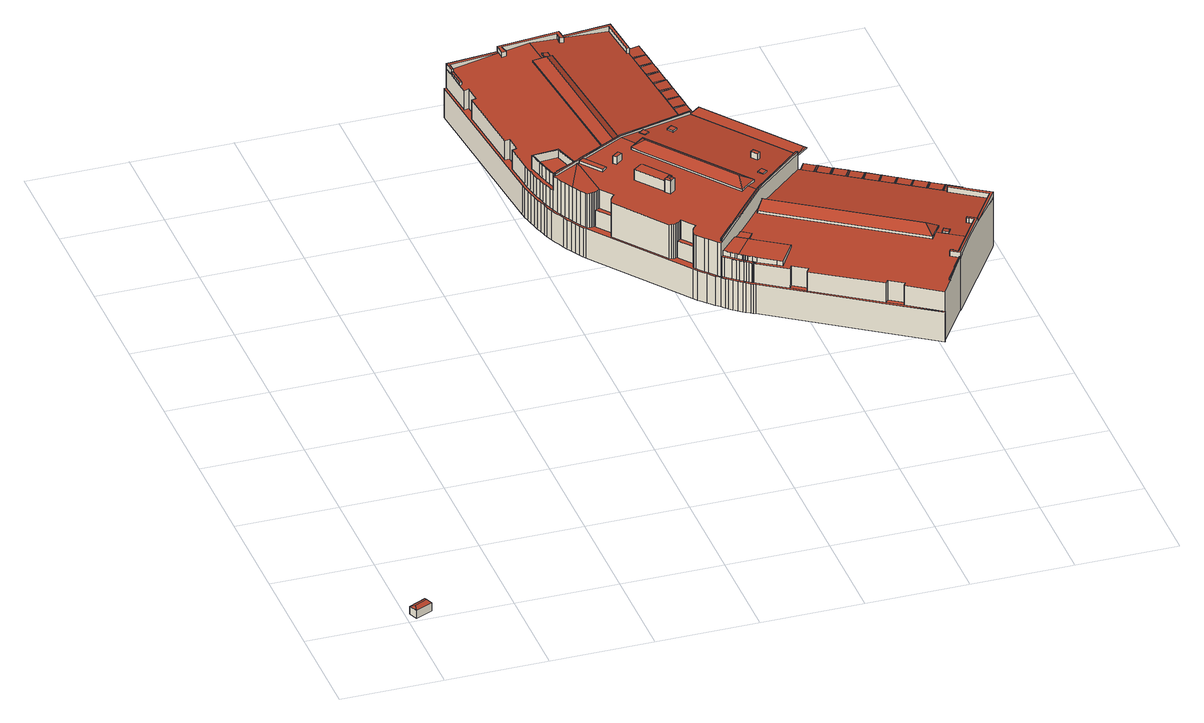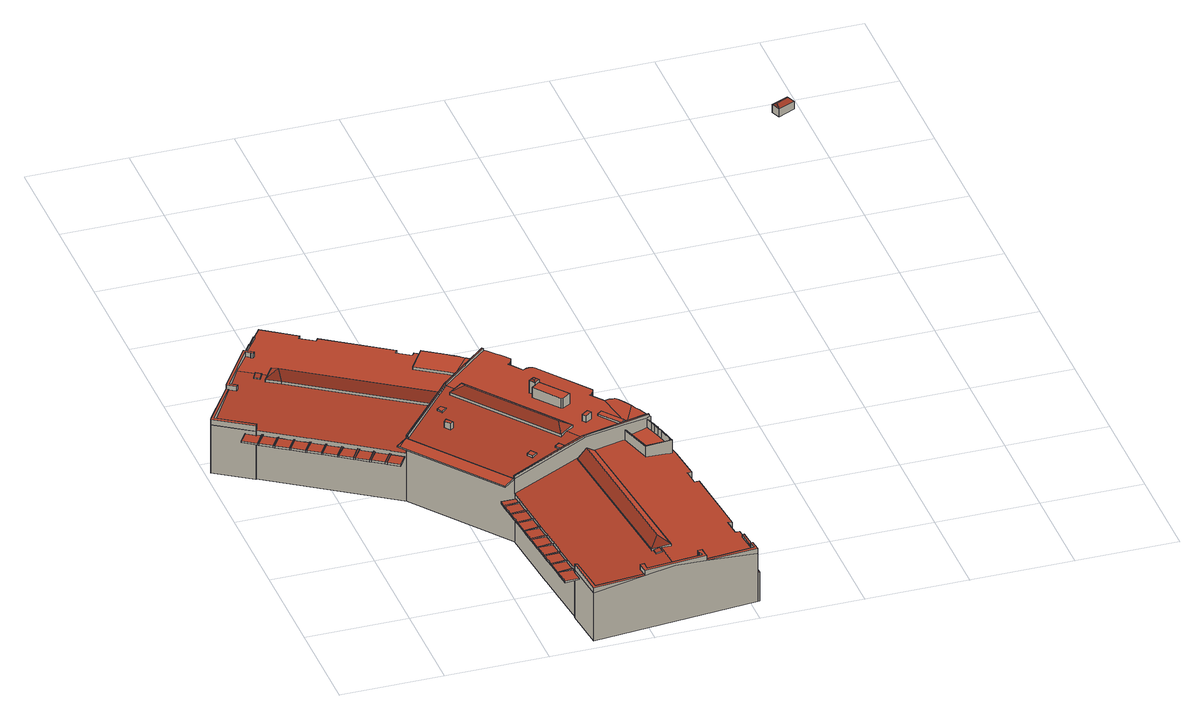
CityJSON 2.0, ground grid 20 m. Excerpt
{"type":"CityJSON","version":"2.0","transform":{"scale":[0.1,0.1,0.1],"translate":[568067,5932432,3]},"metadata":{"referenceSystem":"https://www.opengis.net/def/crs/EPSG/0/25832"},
"CityObjects":{
"building1":{"type":"Building","attributes":{"Grundfläche 2D":"7.395412","Grundhöhe NN":"3.352"},"geometry":[{"type":"Solid","lod":"3","boundaries":[[[[0,1,2,3]],[[0,3,4]],[[5,2,1]],[[5,4,3,2]],[[1,0,6,7]],[[5,1,7,8]],[[4,5,8,9]],[[0,4,9,6]],[[8,7,6,9]]]],"semantics":{"surfaces":[{"type":"RoofSurface"},{"type":"WallSurface"},{"type":"GroundSurface"}],"values":[[0,0,0,0,1,1,1,1,2]]}}]},
"building2":{"type":"Building","attributes":{"Grundfläche 2D":"3605.219174","Grundhöhe NN":"3.906"},"children":["building2-1","building2-2","building2-3","building2-4","building2-5","building2-6","building2-7","building2-8","building2-9","building2-10","building2-11","building2-12","building2-13","building2-14","building2-15","building2-16","building2-17","building2-18","building2-19","building2-20","building2-21","building2-22","building2-23","building2-24","building2-25","building2-26","building2-27","building2-28","building2-29","building2-30","building2-31","building2-32","building2-33","building2-34","building2-35","building2-36","building2-37","building2-38","building2-39","building2-40","building2-41","building2-42"],"geometry":[{"type":"MultiSurface","lod":"3","boundaries":[[[10,11,12]],[[13,14,15,12,11,16]],[[17,11,10]],[[16,11,17,18,19,20]],[[19,21,20]],[[22,23,24,25,26,27,28,29,30,31,32,33,34,35,36,37,38,39,40,41,42]],[[43,44,45,46,47,48,22,42,49,50,51,52,53,54]],[[55,56,55,57]],[[58,59,60,61,62,63,64,65,66,67,68,69,55,56,70,71,72,73,74,75,76,77,78]],[[55,79,80]],[[55,80,57]],[[81,82,83,84,85,86,87,88,89,90,91,92,93,94,76,75,74,73,95,96,97,79,55,69,98,99,100,101,102,103,104,105,106,107,108,109,110,111,112,113,114,115,116]],[[117,118,119,120,121,122,123,124,125,126,127,128,129,130,131,132,133,134,135,136,137,138,139,140,141,142,143,144,145,146,147,148,149]],[[150,136,135]],[[150,151,152,153,136]],[[154,155,156,157,158,159,160,152,151]],[[81,116,157,156,161]],[[162,163,164,165,166,167,168]],[[169,170,171]],[[172,171,170,173]],[[170,169,174,175,173]],[[176,177,178,179,180,181,182,183,184,185,186,187,188,189]],[[190,191,192]],[[191,190,193,194,195,196,197,198]],[[199,200,196,195]],[[201,202,200,199,203,204,205,206,207,208,209,210,211,212,213,214,215,216,217,218,219,220,221,222]],[[223,191,198]],[[224,225,226]],[[224,227,228,229,225]],[[230,229,228]],[[230,226,225,229]],[[231,232,233,234,235,236,237]],[[238,239,240,241]],[[242,239,238]],[[243,244,245,246,247,248,249,250,251,252,253,254,255,256,257,258,259,260,261,262,263,264,265,266,267,268,269,270,271,241,240,272,273,274,275,276,277,278,279,280,281,282,283,284,285,286,287,288,289,290,291,292,293,294,295,296,297,298,299,300,301,302,303,304,305,306]],[[307,308,309,164,163,310,311,312,313,314,315,316,317,318,319,320,321,322,323,324,325,326,327,328,329]],[[310,330,331,332,333,334,335,336,337,338,339,340,341,342,343,344,345,346,347,348,349,350,351,352,353,354,355,356,357,358,359,360,361,362,363,364,365,366,367,368,369,370,371,372,373,374,375,317,316,376,377,378,312,311]],[[379,380,381,382,383,384,385,386,387,388,389,390,391,392]],[[384,383,393,394,395,396,397,398,399,400,401,402,403,404]],[[405,406,405,407]],[[408,409,410,411,412,406,405,407,413,414,415,404,403,416,417,418,419,420,421,422,423,424,425,426,427,428,429,430,431,432,433,434,435,436,437,438,439,440,441,442,443,444,445,446,447,448,449,450,451,452,453,454,455,456,457,458,459],[460,461,462,463,464,465]],[[466,438,437]],[[467,456,455,454,468,469,470,471,472,411,410,473]],[[474,475,476,477,478,479,480,481,256,255,482,483,484,485,486,487,488,489,490,491,492,493,494,495,496,497,498,499,500,501,502,503,504,505]],[[506,239,242]],[[507,508,509,510,511,512,513,239,506,514,515,516,517,518,519,520,521,522,523,524,525,526,527,528,529,530,531,532,533,534,535]],[[536,528,527,537,538,539,540,541,542,543,544,545,546,547,548,549,550,551,552,553,554,555]],[[556,545,544]],[[546,557,558,547]],[[548,559,560,549]],[[561,239,513]],[[72,10,12,95,73]],[[71,17,10,72]],[[18,17,71,70]],[[57,80,79,97,14,13,16,20,21,19,18,70,56,55]],[[95,12,15,14,97,96]],[[108,107,40,39,111,110]],[[49,42,41,40,107,106,105,104,562,563,50]],[[118,117,149,148,54,53,52,51]],[[148,147,146,145,45,44,43,54]],[[145,144,143,142,48,47,46,45]],[[142,141,140,139,138,137,26,25,24,23,22,48]],[[137,136,27,26]],[[136,153,28,27]],[[28,153,152,29]],[[152,160,30,29]],[[30,160,159,31]],[[157,33,32,31,159,158]],[[115,114,113,37,36,35,34,33,157,116]],[[113,112,38,37]],[[111,39,38,112]],[[63,62,61,564,565,566,567,568,67,66,65,64]],[[309,308,307,165,164]],[[328,327,166,165,307,329]],[[327,326,569,168,167,166]],[[569,570,162,168]],[[163,162,570]],[[378,169,171,313,312]],[[174,169,378,377]],[[377,376,316,315,172,173,175,174]],[[171,172,315,313]],[[571,572,573,574,575,576,577,578,579,326,325,324,323,322,321,320,319,580]],[[203,199,195,194,193,190,192,470,581,582,583,584,585,586,391,209,208,207,206,205,204]],[[391,390,210,209]],[[198,197,196,200,202,201,222,221,220,219,218,217,216,215,214,213,212,211,210,390,389,388,387,386,385,384,404,415,414,413,407,405,406,412,411,472,223]],[[192,191,223,472,471,470]],[[408,459,458,457,228,227,224,409]],[[456,467,230,228,457]],[[226,230,467,473]],[[410,409,224,226,473]],[[463,462,235,234]],[[462,461,236,235]],[[460,465,232,231]],[[233,232,465,464]],[[464,463,234,233]],[[92,91,90,545,587,588,93]],[[94,93,588,589]],[[590,58,78,77,76,94,589,591]],[[592,60,59,58,590,593,594]],[[564,61,60,592,594,593,566,565]],[[120,561,513,121]],[[510,509,508,507,128,127,126,125,124,123,122,121,513,512,511]],[[533,131,130,129,128,507,535,534]],[[132,131,533,532]],[[529,135,134,133,132,532,531,530]],[[151,150,135,529,528,536]],[[154,151,536,555]],[[155,154,555,554]],[[155,554,553,156]],[[156,553,552,161]],[[549,82,81,161,552,551,550]],[[82,549,560,83]],[[83,560,559,84]],[[84,559,548,85]],[[85,548,547,86]],[[86,547,558,87]],[[87,558,557,88]],[[88,557,546,89]],[[89,546,545,90]],[[595,569,326,579,578,577,596,597]],[[569,595,597,596,598,570]],[[330,310,163,570,598,599,503,331]],[[333,332,331,503,502,334]],[[334,502,501,335]],[[335,501,500,336]],[[336,500,499,337]],[[337,499,498,338]],[[338,498,497,339]],[[339,497,496,340]],[[340,496,495,341]],[[341,495,494,342]],[[342,494,493,343]],[[343,493,492,344]],[[346,345,344,492,491,490]],[[346,490,489,347]],[[347,489,488,348]],[[350,349,348,488,487,486]],[[350,486,485,351]],[[353,352,351,485,484,483]],[[355,354,353,483,482,255]],[[355,255,392]],[[392,255,254,379]],[[379,254,253,380]],[[380,253,252,381]],[[381,252,251,382]],[[382,251,250,383]],[[383,250,249,393]],[[393,249,248,394]],[[394,248,247,395]],[[395,247,246,396]],[[396,246,245,397]],[[397,245,244,398]],[[398,244,243,399]],[[400,399,243,306,600]],[[305,601,401,400,600,306]],[[304,602,402,401,601,305]],[[303,603,403,402,602,304]],[[302,604,416,403,603,303]],[[301,605,417,416,604,302]],[[300,606,418,417,605,301]],[[299,607,419,418,606,300]],[[419,607,299,298,420]],[[420,298,297,421]],[[421,297,296,422]],[[422,296,295,423]],[[423,295,294,424]],[[424,294,293,425]],[[425,293,292,426]],[[426,292,291,427]],[[427,291,290,428]],[[608,430,429,428,290,289,288]],[[287,609,431,430,608,288]],[[286,610,432,431,609,287]],[[433,432,610,286,285,611,434]],[[284,612,435,434,611,285]],[[283,613,436,435,612,284]],[[282,281,466,437,436,613,283]],[[466,281,280,438]],[[438,280,279,439]],[[439,279,278,440]],[[440,278,277,441]],[[441,277,276,442]],[[444,443,442,276,275,274]],[[444,274,273,445]],[[447,446,445,273,272,240]],[[447,240,239,448]],[[119,118,51,50,563,102,101,100,99,98,69,68,67,614,468,454,453,452,451,450,449,448,239,561,120]],[[67,568,615,580,319,470,469,468,614]],[[317,375,374,616,187,186,185,617,357,356,355,392,391,586,585,584,583,582,581,470,319,318]],[[618,619,259,258,257,256,620,621]],[[260,259,619,622]],[[261,260,622,623]],[[262,261,623,624]],[[263,262,624,625]],[[264,263,625,626]],[[265,264,626,627]],[[266,265,627,628]],[[629,268,267,266,628,630]],[[631,270,269,268,629,632]],[[633,241,271,270,631,634]],[[242,238,241,633,635]],[[504,503,599,636]],[[256,481,637,620]],[[505,504,636,638]],[[474,505,638,639]],[[475,474,639,640]],[[476,475,640,641]],[[477,476,641,642]],[[478,477,642,643]],[[479,478,643,644]],[[480,479,644,645]],[[481,480,645,637]],[[646,514,506,242,635,647]],[[648,649,517,516,515,514,646,650]],[[651,652,520,519,518,517,649,653]],[[654,522,521,520,652,655]],[[656,525,524,523,522,654,657]],[[658,537,527,526,525,656,659]],[[660,539,538,537,658,661]],[[540,539,660,662]],[[541,540,662,663]],[[556,544,543,542,541,663,664]],[[545,556,664,587]],[[566,593,590,591,589,588,587,664,663,662,660,661,658,659,656,657,654,655,652,651,653,649,648,650,646,647,635,633,634,631,632,629,630,628,627,626,625,624,623,622,619,618,621,620,637,645,644,643,642,641,640,639,638,636,599,598,596,577,576,575,574,573,572,571,580,615,568,567]]],"semantics":{"surfaces":[{"type":"RoofSurface"},{"type":"WallSurface"},{"type":"GroundSurface"}],"values":[0,0,0,0,0,0,0,0,0,0,0,0,0,0,0,0,0,0,0,0,0,0,0,0,0,0,0,0,0,0,0,0,0,0,0,0,0,0,0,0,0,0,0,0,0,0,0,0,0,0,0,1,1,1,1,1,1,1,1,1,1,1,1,1,1,1,1,1,1,1,1,1,1,1,1,1,1,1,1,1,1,1,1,1,1,1,1,1,1,1,1,1,1,1,1,1,1,1,1,1,1,1,1,1,1,1,1,1,1,1,1,1,1,1,1,1,1,1,1,1,1,1,1,1,1,1,1,1,1,1,1,1,1,1,1,1,1,1,1,1,1,1,1,1,1,1,1,1,1,1,1,1,1,1,1,1,1,1,1,1,1,1,1,1,1,1,1,1,1,1,1,1,1,1,1,1,1,1,1,1,1,1,1,1,1,1,1,1,1,1,1,1,1,1,1,1,1,1,1,1,1,1,1,1,1,1,1,1,1,1,1,1,1,1,1,1,1,1,1,1,1,1,1,2]}}]},
"building2-1":{"type":"BuildingInstallation","parents":["building2"],"geometry":[{"type":"MultiSurface","lod":"3","boundaries":[[[665,666,667,668]],[[668,667,669,670]],[[665,668,670,671]],[[671,672,666,665]],[[672,669,667,666]]],"semantics":{"surfaces":[{"type":"RoofSurface"},{"type":"WallSurface"}],"values":[0,1,1,1,1]}}]},
"building2-2":{"type":"BuildingInstallation","parents":["building2"],"geometry":[{"type":"MultiSurface","lod":"3","boundaries":[[[673,674,675,676,677,678,679]],[[58,676,675,674,77,78]],[[58,59,60,677,676]],[[60,61,680,678,677]],[[681,679,678,680]],[[673,679,681,682]]],"semantics":{"surfaces":[{"type":"RoofSurface"},{"type":"WallSurface"}],"values":[0,1,1,1,1,1]}}]},
"building2-3":{"type":"BuildingInstallation","parents":["building2"],"geometry":[{"type":"MultiSurface","lod":"3","boundaries":[[[683,684,685,686]],[[683,686,687,688]],[[688,91,684,683]],[[685,684,91,92]]],"semantics":{"surfaces":[{"type":"RoofSurface"},{"type":"WallSurface"}],"values":[0,1,1,1]}}]},
"building2-4":{"type":"BuildingInstallation","parents":["building2"],"geometry":[{"type":"MultiSurface","lod":"3","boundaries":[[[689,690,691,692]],[[687,686,692,691,693]],[[686,685,689,692]],[[93,690,689,685,92]]],"semantics":{"surfaces":[{"type":"RoofSurface"},{"type":"WallSurface"}],"values":[0,1,1,1]}}]},
"building2-5":{"type":"BuildingInstallation","parents":["building2"],"geometry":[{"type":"MultiSurface","lod":"3","boundaries":[[[694,695,696,697,698,699,700,701,702,703,704,705,706,707]],[[708,709,698,697]],[[709,710,699,698]],[[710,711,700,699]],[[701,700,711,712]],[[713,714,703,702,701,712,75]],[[704,703,714,715]],[[715,716,705,704]],[[716,717,706,705]],[[717,718,707,706]],[[93,94,695,694,707,718,693,691,690]],[[695,94,76,77,674,696]],[[697,696,674,673,682,708]]],"semantics":{"surfaces":[{"type":"RoofSurface"},{"type":"WallSurface"}],"values":[0,1,1,1,1,1,1,1,1,1,1,1,1]}}]},
"building2-6":{"type":"BuildingInstallation","parents":["building2"],"geometry":[{"type":"MultiSurface","lod":"3","boundaries":[[[563,562,719,720]],[[101,102,563,720]],[[719,562,104,721]],[[721,101,720,719]]],"semantics":{"surfaces":[{"type":"RoofSurface"},{"type":"WallSurface"}],"values":[0,1,1,1]}}]},
"building2-7":{"type":"BuildingInstallation","parents":["building2"],"geometry":[{"type":"MultiSurface","lod":"3","boundaries":[[[722,723,724,725]],[[332,333,722,725]],[[333,726,723,722]],[[724,723,726,727]]],"semantics":{"surfaces":[{"type":"RoofSurface"},{"type":"WallSurface"}],"values":[0,1,1,1]}}]},
"building2-8":{"type":"BuildingInstallation","parents":["building2"],"geometry":[{"type":"MultiSurface","lod":"3","boundaries":[[[728,330,729,730,731,732]],[[331,729,330]],[[332,725,730,729,331]],[[725,724,731,730]],[[733,732,731,724,727]],[[732,733,728]]],"semantics":{"surfaces":[{"type":"RoofSurface"},{"type":"WallSurface"}],"values":[0,1,1,1,1,1]}}]},
"building2-9":{"type":"BuildingInstallation","parents":["building2"],"geometry":[{"type":"MultiSurface","lod":"3","boundaries":[[[734,735,736,737,738,739,740,741,742,743,744,745,746,747,748,749,750,751,752,753,754,755,756,757,758,759]],[[746,745,185,184]],[[747,746,184,183]],[[748,747,183,182]],[[180,750,749,748,182,181]],[[178,177,752,751,750,180,179]],[[753,752,177,176]],[[188,755,754,753,176,189]],[[756,755,188,187]],[[616,374,757,756,187]],[[374,373,372,371,758,757]],[[759,758,371,370,369]],[[366,736,735,734,759,369,368,367]],[[365,737,736,366]],[[362,739,738,737,365,364,363]],[[362,361,360,741,740,739]],[[360,359,358,743,742,741]],[[743,358,357,744]],[[745,744,357,617,185]]],"semantics":{"surfaces":[{"type":"RoofSurface"},{"type":"WallSurface"}],"values":[0,1,1,1,1,1,1,1,1,1,1,1,1,1,1,1,1,1,1]}}]},
"building2-10":{"type":"BuildingInstallation","parents":["building2"],"geometry":[{"type":"MultiSurface","lod":"3","boundaries":[[[760,761,762,763,764,765,766,767,768,769,770,771,772,773,774]],[[330,728,775,776,765,764,763,762]],[[776,777,766,765]],[[777,778,767,766]],[[778,779,768,767]],[[769,768,779,780]],[[781,770,769,780,311]],[[771,770,781,782]],[[782,783,772,771]],[[783,784,773,772]],[[784,785,774,773]],[[785,164,163,761,760,774]],[[761,163,310,330,762]]],"semantics":{"surfaces":[{"type":"RoofSurface"},{"type":"WallSurface"}],"values":[0,1,1,1,1,1,1,1,1,1,1,1,1]}}]},
"building2-11":{"type":"BuildingInstallation","parents":["building2"],"geometry":[{"type":"MultiSurface","lod":"3","boundaries":[[[786,787,788,789]],[[789,788,790,791]],[[786,789,791,792]],[[787,786,792,793]],[[788,787,793,790]]],"semantics":{"surfaces":[{"type":"RoofSurface"},{"type":"WallSurface"}],"values":[0,1,1,1,1]}}]},
"building2-12":{"type":"BuildingInstallation","parents":["building2"],"geometry":[{"type":"MultiSurface","lod":"3","boundaries":[[[794,795,796,797,798,799]],[[800,801,802,797,796]],[[801,803,804,802]],[[803,805,806,799,798,804]],[[804,798,797,802]],[[231,237,236,461,807,796,795,794,799]],[[807,808,809,801,800,796]],[[809,810,803,801]],[[803,810,811,812,460,231,799,806,805]]],"semantics":{"surfaces":[{"type":"RoofSurface"},{"type":"WallSurface"}],"values":[0,0,0,0,0,1,1,1,1]}}]},
"building2-13":{"type":"BuildingInstallation","parents":["building2"],"geometry":[{"type":"MultiSurface","lod":"3","boundaries":[[[813,814,815,816,817,818,819]],[[815,814,820,821,822,823,824,825,826,827,828,829,830,831,832,833]],[[824,823,822,821,820,814,813,834,455,835,836,837,838,839,840,828,827,826,825]],[[840,450,829,828]],[[818,817,816,815,833,832,831,830,829,450,451,452,453,454,468,819]],[[468,834,813,819]]],"semantics":{"surfaces":[{"type":"RoofSurface"},{"type":"WallSurface"}],"values":[0,0,1,1,1,1]}}]},
"building2-14":{"type":"BuildingInstallation","parents":["building2"],"geometry":[{"type":"MultiSurface","lod":"3","boundaries":[[[841,842,843,844]],[[845,846,844,843]],[[841,844,846,847]],[[847,848,842,841]],[[843,842,848,845]]],"semantics":{"surfaces":[{"type":"RoofSurface"},{"type":"WallSurface"}],"values":[0,1,1,1,1]}}]},
"building2-15":{"type":"BuildingInstallation","parents":["building2"],"geometry":[{"type":"MultiSurface","lod":"3","boundaries":[[[201,849,850,851,852,853,854,855,202]],[[851,856,857,858,859,860,854,853,852]],[[860,861,855,854]],[[861,406,202,855]],[[406,405,862,863,856,851,850,849,201,202]]],"semantics":{"surfaces":[{"type":"RoofSurface"},{"type":"WallSurface"}],"values":[0,1,1,1,1]}}]},
"building2-16":{"type":"BuildingInstallation","parents":["building2"],"geometry":[{"type":"MultiSurface","lod":"3","boundaries":[[[864,865,866,867]],[[867,866,868,869]],[[864,867,869,870]],[[870,871,865,864]],[[871,868,866,865]]],"semantics":{"surfaces":[{"type":"RoofSurface"},{"type":"WallSurface"}],"values":[0,1,1,1,1]}}]},
"building2-17":{"type":"BuildingInstallation","parents":["building2"],"geometry":[{"type":"MultiSurface","lod":"3","boundaries":[[[872,873,874,875]],[[875,874,876,877]],[[872,875,877,878]],[[873,872,878,879]],[[874,873,879,876]]],"semantics":{"surfaces":[{"type":"RoofSurface"},{"type":"WallSurface"}],"values":[0,1,1,1,1]}}]},
"building2-18":{"type":"BuildingInstallation","parents":["building2"],"geometry":[{"type":"MultiSurface","lod":"3","boundaries":[[[880,881,882,883]],[[883,882,884,885]],[[880,883,885,886]],[[881,880,886,887]],[[882,881,887,884]]],"semantics":{"surfaces":[{"type":"RoofSurface"},{"type":"WallSurface"}],"values":[0,1,1,1,1]}}]},
"building2-19":{"type":"BuildingInstallation","parents":["building2"],"geometry":[{"type":"MultiSurface","lod":"3","boundaries":[[[888,889,890,891]],[[892,893,891,890]],[[891,893,894,888]],[[894,895,889,888]],[[890,889,895,892]]],"semantics":{"surfaces":[{"type":"RoofSurface"},{"type":"WallSurface"}],"values":[0,1,1,1,1]}}]},
"building2-20":{"type":"BuildingInstallation","parents":["building2"],"geometry":[{"type":"MultiSurface","lod":"3","boundaries":[[[611,610,609,608,896,897,898,613,612]],[[610,286,287,609]],[[609,287,288,608]],[[608,288,289,896]],[[289,899,282,898,897,896]],[[898,282,283,613]],[[613,283,284,612]],[[612,284,285,611]],[[611,285,286,610]]],"semantics":{"surfaces":[{"type":"RoofSurface"},{"type":"WallSurface"}],"values":[0,1,1,1,1,1,1,1,1]}}]},
"building2-21":{"type":"BuildingInstallation","parents":["building2"],"geometry":[{"type":"MultiSurface","lod":"3","boundaries":[[[602,601,600,607,606,605,604,603]],[[603,303,304,602]],[[602,304,305,601]],[[600,601,305,306]],[[306,299,607,600]],[[607,299,300,606]],[[606,300,301,605]],[[605,301,302,604]],[[604,302,303,603]]],"semantics":{"surfaces":[{"type":"RoofSurface"},{"type":"WallSurface"}],"values":[0,1,1,1,1,1,1,1,1]}}]},
"building2-22":{"type":"BuildingInstallation","parents":["building2"],"geometry":[{"type":"MultiSurface","lod":"3","boundaries":[[[900,901,902,903]],[[903,902,904]],[[905,906,900,903,904,907]],[[901,900,906]],[[902,901,908,909]],[[908,905,907,909]]],"semantics":{"surfaces":[{"type":"RoofSurface"},{"type":"WallSurface"},{"type":"OuterCeilingSurface"}],"values":[0,1,1,1,1,2]}}]},
"building2-23":{"type":"BuildingInstallation","parents":["building2"],"geometry":[{"type":"MultiSurface","lod":"3","boundaries":[[[910,911,912,913]],[[912,911,914,915]],[[913,912,916]],[[917,918,910,913,916,919]],[[911,910,918]],[[914,917,919,915]]],"semantics":{"surfaces":[{"type":"RoofSurface"},{"type":"WallSurface"},{"type":"OuterCeilingSurface"}],"values":[0,1,1,1,1,2]}}]},
"building2-24":{"type":"BuildingInstallation","parents":["building2"],"geometry":[{"type":"MultiSurface","lod":"3","boundaries":[[[920,921,922,923]],[[922,921,924,925]],[[923,922,926]],[[927,928,920,923,926,929]],[[921,920,928]],[[924,927,929,925]]],"semantics":{"surfaces":[{"type":"RoofSurface"},{"type":"WallSurface"},{"type":"OuterCeilingSurface"}],"values":[0,1,1,1,1,2]}}]},
"building2-25":{"type":"BuildingInstallation","parents":["building2"],"geometry":[{"type":"MultiSurface","lod":"3","boundaries":[[[930,931,932,933]],[[931,934,932]],[[931,930,935,936]],[[937,938,933,932,934,939]],[[930,933,938]],[[936,935,937,939]]],"semantics":{"surfaces":[{"type":"RoofSurface"},{"type":"WallSurface"},{"type":"OuterCeilingSurface"}],"values":[0,1,1,1,1,2]}}]},
"building2-26":{"type":"BuildingInstallation","parents":["building2"],"geometry":[{"type":"MultiSurface","lod":"3","boundaries":[[[940,941,942,943]],[[942,941,944,945]],[[943,942,946]],[[947,948,940,943,946,949]],[[941,940,948]],[[944,947,949,945]]],"semantics":{"surfaces":[{"type":"RoofSurface"},{"type":"WallSurface"},{"type":"OuterCeilingSurface"}],"values":[0,1,1,1,1,2]}}]},
"building2-27":{"type":"BuildingInstallation","parents":["building2"],"geometry":[{"type":"MultiSurface","lod":"3","boundaries":[[[950,951,952,953]],[[953,952,954,955]],[[950,953,956]],[[957,958,959,951,950,956]],[[959,952,951]],[[955,954,958,957]]],"semantics":{"surfaces":[{"type":"RoofSurface"},{"type":"WallSurface"},{"type":"OuterCeilingSurface"}],"values":[0,1,1,1,1,2]}}]},
"building2-28":{"type":"BuildingInstallation","parents":["building2"],"geometry":[{"type":"MultiSurface","lod":"3","boundaries":[[[960,961,962,963]],[[963,962,964]],[[965,966,960,963,964,967]],[[961,960,966]],[[962,961,968,969]],[[968,965,967,969]]],"semantics":{"surfaces":[{"type":"RoofSurface"},{"type":"WallSurface"},{"type":"OuterCeilingSurface"}],"values":[0,1,1,1,1,2]}}]},
"building2-29":{"type":"BuildingInstallation","parents":["building2"],"geometry":[{"type":"MultiSurface","lod":"3","boundaries":[[[970,971,972,973]],[[973,972,974]],[[975,976,970,973,974,977]],[[971,970,976]],[[972,971,978,979]],[[978,975,977,979]]],"semantics":{"surfaces":[{"type":"RoofSurface"},{"type":"WallSurface"},{"type":"OuterCeilingSurface"}],"values":[0,1,1,1,1,2]}}]},
"building2-30":{"type":"BuildingInstallation","parents":["building2"],"geometry":[{"type":"MultiSurface","lod":"3","boundaries":[[[980,981,982,983]],[[980,983,984]],[[985,986,981,980,984,987]],[[982,981,986]],[[983,982,988,989]],[[989,988,985,987]]],"semantics":{"surfaces":[{"type":"RoofSurface"},{"type":"WallSurface"},{"type":"OuterCeilingSurface"}],"values":[0,1,1,1,1,2]}}]},
"building2-31":{"type":"BuildingInstallation","parents":["building2"],"geometry":[{"type":"MultiSurface","lod":"3","boundaries":[[[592,990,991,982,986,564]],[[992,993,926,922]],[[904,902,921,928]],[[901,906,934,931]],[[956,953,930,938]],[[942,952,959,946]],[[916,912,941,948]],[[974,972,911,918]],[[964,962,971,976]],[[966,984,983,961]],[[564,565,594,592]],[[592,594,994,990]],[[991,990,994,995]],[[961,983,989,968]],[[988,982,991,995]],[[972,979,914,911]],[[978,971,962,969]],[[953,955,935,930]],[[954,952,942,945]],[[944,941,912,915]],[[931,936,908,901]],[[922,925,996,992]],[[924,921,902,909]],[[993,992,996,997]],[[993,997,929,926]],[[928,927,907,904]],[[906,905,939,934]],[[938,937,957,956]],[[959,958,949,946]],[[948,947,919,916]],[[918,917,977,974]],[[976,975,967,964]],[[984,966,965,987]],[[986,985,565,564]],[[996,925,929,997]],[[927,924,909,907]],[[958,954,945,949]],[[955,957,937,935]],[[947,944,915,919]],[[936,939,905,908]],[[975,978,969,967]],[[979,977,917,914]],[[594,565,985,988,995,994]],[[989,987,965,968]]],"semantics":{"surfaces":[{"type":"RoofSurface"},{"type":"WallSurface"},{"type":"OuterCeilingSurface"}],"values":[0,0,0,0,0,0,0,0,0,0,1,1,1,1,1,1,1,1,1,1,1,1,1,1,1,1,1,1,1,1,1,1,1,1,2,2,2,2,2,2,2,2,2,2]}}]},
"building2-32":{"type":"BuildingInstallation","parents":["building2"],"geometry":[{"type":"MultiSurface","lod":"3","boundaries":[[[998,999,1000,1001]],[[1001,1000,1002]],[[1003,1004,998,1001,1002,1005]],[[999,998,1004]],[[1000,999,1006,1007]],[[1006,1003,1005,1007]]],"semantics":{"surfaces":[{"type":"RoofSurface"},{"type":"WallSurface"},{"type":"OuterCeilingSurface"}],"values":[0,1,1,1,1,2]}}]},
"building2-33":{"type":"BuildingInstallation","parents":["building2"],"geometry":[{"type":"MultiSurface","lod":"3","boundaries":[[[1008,1009,1010,1011]],[[1009,1008,1012]],[[1013,1014,1010,1009,1012,1015]],[[1010,1014,1011]],[[1008,1011,1016,1017]],[[1017,1016,1013,1015]]],"semantics":{"surfaces":[{"type":"RoofSurface"},{"type":"WallSurface"},{"type":"OuterCeilingSurface"}],"values":[0,1,1,1,1,2]}}]},
"building2-34":{"type":"BuildingInstallation","parents":["building2"],"geometry":[{"type":"MultiSurface","lod":"3","boundaries":[[[1018,1019,1020,1021]],[[1021,1020,1022]],[[1023,1024,1018,1021,1022,1025]],[[1019,1018,1024]],[[1020,1019,1026,1027]],[[1026,1023,1025,1027]]],"semantics":{"surfaces":[{"type":"RoofSurface"},{"type":"WallSurface"},{"type":"OuterCeilingSurface"}],"values":[0,1,1,1,1,2]}}]},
"building2-35":{"type":"BuildingInstallation","parents":["building2"],"geometry":[{"type":"MultiSurface","lod":"3","boundaries":[[[1028,1029,1030,1031]],[[1029,1032,1033,1030]],[[1031,1030,1034]],[[1035,1036,1028,1031,1034,1037]],[[1029,1028,1036]],[[1032,1035,1037,1033]]],"semantics":{"surfaces":[{"type":"RoofSurface"},{"type":"WallSurface"},{"type":"OuterCeilingSurface"}],"values":[0,1,1,1,1,2]}}]},
"building2-36":{"type":"BuildingInstallation","parents":["building2"],"geometry":[{"type":"MultiSurface","lod":"3","boundaries":[[[1038,1039,1040,1041]],[[1041,1040,1042]],[[1043,1044,1038,1041,1042,1045]],[[1039,1038,1044]],[[1040,1039,1046,1047]],[[1046,1043,1045,1047]]],"semantics":{"surfaces":[{"type":"RoofSurface"},{"type":"WallSurface"},{"type":"OuterCeilingSurface"}],"values":[0,1,1,1,1,2]}}]},
"building2-37":{"type":"BuildingInstallation","parents":["building2"],"geometry":[{"type":"MultiSurface","lod":"3","boundaries":[[[1048,1049,1050,1051]],[[1051,1050,1052]],[[1053,1054,1048,1051,1052,1055]],[[1049,1048,1054]],[[1049,1056,1057,1050]],[[1056,1053,1055,1057]]],"semantics":{"surfaces":[{"type":"RoofSurface"},{"type":"WallSurface"},{"type":"OuterCeilingSurface"}],"values":[0,1,1,1,1,2]}}]},
"building2-38":{"type":"BuildingInstallation","parents":["building2"],"geometry":[{"type":"MultiSurface","lod":"3","boundaries":[[[1058,1059,1060,1061]],[[1061,1060,1062]],[[1063,1064,1065,1058,1061,1062]],[[1059,1058,1065]],[[1059,1066,1067,1060]],[[1066,1064,1063,1067]]],"semantics":{"surfaces":[{"type":"RoofSurface"},{"type":"WallSurface"},{"type":"OuterCeilingSurface"}],"values":[0,1,1,1,1,2]}}]},
"building2-39":{"type":"BuildingInstallation","parents":["building2"],"geometry":[{"type":"MultiSurface","lod":"3","boundaries":[[[1068,1069,1070,1071]],[[1068,1071,1072]],[[1073,1074,1069,1068,1072,1075]],[[1070,1069,1074]],[[1071,1070,1076,1077]],[[1077,1076,1073,1075]]],"semantics":{"surfaces":[{"type":"RoofSurface"},{"type":"WallSurface"},{"type":"OuterCeilingSurface"}],"values":[0,1,1,1,1,2]}}]},
"building2-40":{"type":"BuildingInstallation","parents":["building2"],"geometry":[{"type":"MultiSurface","lod":"3","boundaries":[[[1078,1079,1080,1081]],[[1080,1079,1082,1083]],[[1081,1080,1084]],[[1085,1086,1078,1081,1084,1087]],[[1079,1078,1086]],[[1083,1082,1085,1087]]],"semantics":{"surfaces":[{"type":"RoofSurface"},{"type":"WallSurface"},{"type":"OuterCeilingSurface"}],"values":[0,1,1,1,1,2]}}]},
"building2-41":{"type":"BuildingInstallation","parents":["building2"],"geometry":[{"type":"MultiSurface","lod":"3","boundaries":[[[1052,1050,1088,1089,595,579]],[[1090,1011,1014,1091]],[[999,1004,1012,1008]],[[1070,1074,1002,1000]],[[1039,1044,1072,1071]],[[1029,1036,1042,1040]],[[1079,1086,1034,1030]],[[1059,1065,1084,1080]],[[1019,1024,1062,1060]],[[1049,1054,1022,1020]],[[1089,1092,597,595]],[[595,597,578,579]],[[579,578,1055,1052]],[[1054,1053,1025,1022]],[[1024,1023,1063,1062]],[[1065,1064,1087,1084]],[[1086,1085,1037,1034]],[[1036,1035,1045,1042]],[[1044,1043,1075,1072]],[[1074,1073,1005,1002]],[[1004,1003,1015,1012]],[[1014,1013,1093,1091]],[[1090,1091,1093,1094]],[[1011,1090,1094,1016]],[[1008,1017,1006,999]],[[1071,1077,1046,1039]],[[1076,1070,1000,1007]],[[1040,1047,1032,1029]],[[1030,1033,1082,1079]],[[1080,1083,1066,1059]],[[1060,1067,1026,1019]],[[1020,1027,1056,1049]],[[1088,1050,1057,1095]],[[1089,1088,1095,1092]],[[1093,1013,1016,1094]],[[1017,1015,1003,1006]],[[1047,1045,1035,1032]],[[1073,1076,1007,1005]],[[1077,1075,1043,1046]],[[1083,1087,1064,1066]],[[1085,1082,1033,1037]],[[1067,1063,1023,1026]],[[1092,1095,1057,1055,578,597]],[[1053,1056,1027,1025]]],"semantics":{"surfaces":[{"type":"RoofSurface"},{"type":"WallSurface"},{"type":"OuterCeilingSurface"}],"values":[0,0,0,0,0,0,0,0,0,0,1,1,1,1,1,1,1,1,1,1,1,1,1,1,1,1,1,1,1,1,1,1,1,1,2,2,2,2,2,2,2,2,2,2]}}]},
"building2-42":{"type":"BuildingInstallation","parents":["building2"],"geometry":[{"type":"MultiSurface","lod":"3","boundaries":[[[1096,469,468,1097]],[[1098,1097,468]],[[469,1096,1099,1100]],[[469,1100,614,468]],[[1098,468,614,1101]],[[1096,1097,1098,1101,1099]],[[1101,614,1100,1099]]],"semantics":{"surfaces":[{"type":"RoofSurface"},{"type":"WallSurface"},{"type":"OuterCeilingSurface"}],"values":[0,0,1,1,1,1,2]}}]}
},
"vertices":[
[17,8,21],[51,24,21],[43,30,26],[18,18,26],[9,26,21],[43,42,21],[17,8,4],[51,24,4],[43,42,4],[9,26,4],
[1259,755,132],[1233,749,147],[1237,723,132],[977,917,146],[964,904,132],[978,895,132],[977,918,147],[1234,771,132],[991,932,132],[979,919,146],[978,918,146],[978,919,146],[890,790,124],[892,789,124],[893,788,124],[894,787,124],[896,786,124],[897,785,124],[899,783,124],[900,782,124],[903,780,124],[904,780,124],[907,777,124],[911,775,124],[914,772,124],[915,772,124],[916,771,124],[918,769,124],[949,749,124],[959,742,124],[990,789,124],[935,825,124],[924,833,124],[880,799,124],[881,798,124],[884,795,124],[885,795,124],[887,793,124],[888,792,124],[917,837,124],[902,847,124],[867,810,124],[871,807,124],[874,804,124],[878,801,124],[978,919,129],[979,919,129],[978,918,129],[1391,838,113],[1337,874,113],[1320,885,113],[1319,883,114],[1236,939,114],[1233,940,114],[1111,1021,113],[1109,1023,113],[1088,1037,113],[1085,1038,113],[987,936,127],[974,922,129],[991,932,127],[1234,771,127],[1259,755,127],[1249,740,129],[1258,734,129],[1298,708,129],[1302,705,129],[1333,752,124],[1388,833,114],[977,917,129],[977,918,129],[915,765,113],[968,730,113],[973,738,114],[1000,720,114],[995,712,113],[1118,631,114],[1123,638,114],[1151,620,114],[1146,612,114],[1210,569,114],[1230,599,117],[1248,626,120],[1267,654,123],[1268,654,123],[1237,723,127],[978,895,127],[964,904,127],[973,922,129],[973,921,129],[960,907,127],[918,863,121],[902,847,119],[917,837,119],[924,833,119],[935,825,119],[975,799,119],[990,789,119],[973,764,116],[966,753,115],[960,744,114],[959,742,114],[949,749,114],[918,769,114],[916,771,114],[915,772,114],[914,772,114],[871,807,114],[867,810,114],[865,807,114],[864,806,114],[867,803,114],[868,802,114],[871,800,114],[871,799,114],[874,797,114],[875,796,114],[878,794,114],[878,793,114],[881,790,114],[882,790,114],[885,787,114],[889,784,114],[892,781,114],[893,781,114],[896,779,114],[897,785,114],[896,786,114],[894,787,114],[893,788,114],[892,789,114],[890,790,114],[888,792,114],[887,793,114],[885,795,114],[884,795,114],[881,798,114],[880,799,114],[878,801,114],[874,804,114],[896,778,114],[900,776,114],[900,782,114],[899,783,114],[904,773,114],[908,770,113],[911,768,113],[911,775,114],[907,777,114],[904,780,114],[903,780,114],[912,768,113],[910,1583,124],[809,1574,124],[810,1568,124],[905,1577,124],[913,1498,124],[917,1498,124],[918,1498,124],[736,1502,132],[757,1486,146],[774,1506,132],[806,1180,132],[787,1173,146],[769,1166,132],[785,1172,145],[632,1189,125],[633,1184,125],[637,1167,125],[637,1166,125],[639,1156,125],[641,1149,125],[642,1145,125],[645,1134,125],[648,1124,125],[652,1113,125],[696,1130,125],[699,1131,125],[681,1194,125],[632,1190,125],[837,1185,163],[942,1226,151],[942,1227,151],[808,1174,166],[789,1167,168],[788,1166,168],[791,1164,168],[828,1178,164],[838,1182,163],[771,1159,166],[713,1133,159],[706,1130,158],[707,1131,158],[706,1134,158],[701,1132,158],[699,1131,157],[696,1130,157],[652,1113,152],[651,1112,151],[647,1111,151],[648,1108,151],[650,1108,151],[652,1109,151],[653,1109,152],[688,1123,156],[691,1125,156],[693,1125,156],[694,1125,157],[696,1126,157],[697,1127,157],[700,1128,157],[701,1128,157],[702,1129,157],[943,1224,151],[797,1124,167],[823,1121,179],[827,1147,167],[807,1110,167],[943,929,167],[947,956,179],[974,952,167],[824,992,177],[832,998,177],[795,1048,177],[790,1050,177],[774,1038,177],[815,985,177],[821,989,177],[858,805,72],[862,805,72],[856,811,72],[852,810,72],[860,803,72],[694,1034,72],[691,1034,72],[687,1034,72],[684,1035,72],[681,1039,72],[675,1048,72],[670,1056,72],[665,1065,72],[661,1074,72],[656,1082,72],[652,1091,72],[648,1100,72],[644,1109,72],[640,1108,72],[645,1098,72],[649,1089,72],[653,1080,72],[657,1071,72],[662,1062,72],[667,1054,72],[672,1045,72],[677,1037,72],[680,1033,72],[821,845,72],[823,843,72],[828,836,72],[834,829,72],[840,823,72],[846,817,72],[850,818,72],[844,825,72],[838,831,72],[832,838,72],[827,845,72],[825,847,72],[824,851,72],[825,854,72],[826,858,72],[827,861,72],[828,862,72],[829,864,72],[832,867,72],[835,869,72],[815,895,72],[812,893,72],[809,891,72],[807,890,72],[806,890,72],[802,889,72],[799,889,72],[795,890,72],[792,891,72],[716,992,72],[716,995,72],[717,998,72],[718,1002,72],[720,1005,72],[722,1008,72],[724,1010,72],[727,1012,72],[707,1038,72],[704,1036,72],[701,1035,72],[698,1034,72],[905,1577,113],[819,1569,123],[816,1569,123],[749,1568,130],[750,1562,130],[755,1504,130],[774,1506,128],[776,1486,128],[806,1180,128],[787,1173,130],[788,1166,130],[789,1167,130],[942,1227,113],[929,1367,113],[929,1370,113],[923,1426,113],[923,1429,113],[918,1486,113],[917,1489,113],[917,1498,113],[913,1498,113],[913,1501,113],[911,1522,113],[688,1562,124],[588,1553,113],[590,1532,113],[594,1493,113],[596,1474,113],[605,1475,114],[608,1441,114],[599,1441,113],[613,1293,113],[622,1294,114],[625,1262,114],[616,1261,113],[622,1206,113],[623,1195,113],[625,1184,113],[625,1183,113],[627,1173,113],[629,1162,113],[632,1152,113],[634,1143,113],[634,1141,113],[637,1130,114],[640,1121,114],[641,1120,114],[644,1110,114],[644,1109,114],[647,1111,114],[651,1112,115],[647,1123,115],[644,1132,114],[644,1134,114],[641,1143,114],[641,1145,114],[640,1149,114],[638,1153,114],[638,1155,114],[636,1166,114],[635,1169,114],[632,1184,114],[630,1191,113],[638,1191,114],[682,1196,119],[698,1140,120],[699,1137,120],[701,1132,120],[706,1134,121],[785,1172,130],[769,1166,128],[736,1502,128],[648,1100,145],[652,1091,145],[656,1082,145],[661,1074,145],[665,1065,145],[694,1125,152],[693,1125,152],[691,1125,151],[688,1123,151],[652,1109,146],[650,1108,146],[648,1108,146],[647,1111,146],[644,1109,145],[670,1056,145],[675,1048,145],[681,1039,145],[684,1035,145],[687,1034,146],[691,1034,146],[694,1034,146],[698,1034,147],[701,1035,147],[704,1036,147],[707,1038,148],[696,1126,152],[706,1130,153],[707,1131,153],[702,1129,153],[807,1110,162],[797,1124,162],[812,1135,164],[791,1164,164],[713,1133,154],[701,1128,153],[700,1128,152],[697,1127,152],[727,1012,148],[724,1010,147],[722,1008,147],[720,1005,147],[718,1002,146],[717,998,146],[716,995,146],[716,992,145],[792,891,145],[795,890,146],[799,889,146],[802,889,146],[806,890,147],[807,890,147],[809,891,147],[812,893,147],[815,895,148],[827,879,148],[835,869,148],[832,867,147],[829,864,147],[828,862,147],[826,858,146],[825,854,146],[824,851,146],[825,847,145],[827,845,145],[832,838,145],[838,831,145],[844,825,145],[850,818,145],[856,811,145],[862,805,145],[864,806,146],[865,807,146],[867,810,146],[902,847,152],[918,863,155],[973,921,164],[971,924,164],[958,941,164],[943,929,162],[940,934,162],[931,946,162],[824,992,155],[815,985,154],[774,1038,154],[790,1050,156],[795,1048,156],[832,998,156],[827,861,147],[974,952,162],[1085,1038,145],[943,1226,145],[942,1227,145],[942,1226,145],[943,1224,145],[827,1147,162],[618,1194,72],[620,1184,72],[622,1173,72],[625,1162,72],[627,1151,72],[630,1141,72],[633,1130,72],[636,1120,72],[644,1110,72],[641,1120,72],[640,1121,72],[637,1130,72],[634,1141,72],[634,1143,72],[632,1152,72],[629,1162,72],[627,1173,72],[625,1183,72],[625,1184,72],[623,1195,72],[622,1206,72],[616,1261,72],[625,1262,72],[622,1294,72],[613,1293,72],[599,1441,72],[608,1441,72],[605,1475,72],[596,1474,72],[588,1553,72],[584,1552,72],[617,1205,72],[864,799,72],[878,793,72],[875,796,72],[874,797,72],[871,799,72],[871,800,72],[868,802,72],[867,803,72],[867,796,72],[868,795,72],[871,793,72],[871,792,72],[874,790,72],[875,789,72],[878,786,72],[882,783,72],[885,780,72],[886,780,72],[889,777,72],[893,775,72],[893,774,72],[897,772,72],[896,778,72],[896,779,72],[893,781,72],[892,781,72],[889,784,72],[885,787,72],[882,790,72],[881,790,72],[900,776,72],[897,771,72],[901,769,72],[905,766,72],[909,763,72],[913,761,72],[992,708,72],[1115,626,72],[1143,608,72],[1210,569,72],[1146,612,72],[1118,631,72],[995,712,72],[968,730,72],[956,738,72],[915,765,72],[912,768,72],[911,768,72],[908,770,72],[904,773,72],[1208,565,72],[1151,620,72],[1123,638,72],[1000,720,72],[973,738,72],[864,806,72],[924,833,122],[902,847,122],[1319,883,105],[1319,883,103],[1319,883,9],[1088,1037,9],[1085,1038,9],[918,1498,113],[910,1583,113],[929,1367,9],[929,1370,9],[923,1426,9],[923,1429,9],[918,1486,9],[917,1489,9],[917,1498,9],[917,1498,104],[917,1498,106],[942,1227,9],[789,1167,164],[788,1166,164],[701,1132,153],[696,1130,152],[652,1113,146],[651,1112,146],[1210,569,9],[1267,654,9],[1268,654,9],[1391,838,9],[1388,833,9],[1320,885,105],[1320,885,9],[1320,885,103],[918,1498,106],[918,1498,9],[918,1498,104],[910,1583,9],[588,1553,9],[698,1034,108],[701,1035,108],[704,1036,108],[707,1038,108],[727,1012,108],[724,1010,108],[722,1008,108],[720,1005,108],[809,891,108],[812,893,108],[815,895,108],[835,869,108],[832,867,108],[829,864,108],[1085,1038,142],[943,1226,9],[699,1131,120],[652,1113,115],[649,1089,9],[653,1080,9],[640,1108,9],[645,1098,9],[657,1071,9],[662,1062,9],[667,1054,9],[672,1045,9],[677,1037,9],[680,1033,9],[821,845,9],[828,836,9],[823,843,9],[840,823,9],[834,829,9],[852,810,9],[846,817,9],[860,803,9],[584,1552,9],[636,1120,9],[617,1205,9],[618,1194,9],[620,1184,9],[622,1173,9],[625,1162,9],[627,1151,9],[630,1141,9],[633,1130,9],[867,796,9],[864,799,9],[871,793,9],[871,792,9],[868,795,9],[875,789,9],[878,786,9],[874,790,9],[885,780,9],[882,783,9],[893,775,9],[889,777,9],[897,771,9],[893,774,9],[905,766,9],[901,769,9],[909,763,9],[913,761,9],[1208,565,9],
[1276,739,130],[1266,746,130],[1259,735,132],[1269,728,132],[1259,735,129],[1269,728,129],[1276,739,128],[1266,746,128],
[1329,755,125],[1333,752,125],[1388,833,125],[1391,838,125],[1320,885,125],[1317,880,125],[1383,836,125],[1317,880,114],[1383,836,114],[1329,755,124],
[1228,600,121],[1230,599,121],[1248,626,121],[1246,627,121],[1246,627,120],[1228,600,117],
[1248,626,125],[1267,654,125],[1265,656,125],[1246,627,125],[1265,656,123],
[1267,654,134],[1268,654,134],[1333,752,134],[1316,763,134],[1313,759,134],[1317,756,134],[1317,757,134],[1326,751,134],[1266,661,134],[1266,660,134],[1257,666,134],[1258,668,134],[1254,670,134],[1250,665,134],[1316,763,124],[1313,759,124],[1317,756,124],[1317,757,124],[1326,751,124],[1266,661,124],[1266,660,124],[1257,666,124],[1258,668,124],[1254,670,124],[1250,665,123],
[936,851,122],[918,863,122],[936,851,121],
[594,1493,119],[598,1494,119],[594,1532,119],[590,1532,119],[598,1494,113],[594,1532,113],
[689,1557,124],[588,1553,124],[590,1532,124],[594,1532,124],[593,1547,124],[593,1547,113],
[632,1184,142],[635,1169,142],[636,1166,142],[638,1155,142],[638,1153,142],[641,1145,142],[641,1143,142],[644,1134,142],[644,1132,142],[647,1123,142],[651,1112,142],[652,1113,142],[648,1124,142],[645,1134,142],[642,1145,142],[641,1149,142],[639,1156,142],[637,1166,142],[633,1184,142],[632,1189,142],[632,1190,142],[681,1194,142],[699,1131,142],[701,1132,142],[682,1196,142],[630,1191,142],
[810,1568,135],[809,1574,135],[688,1562,135],[689,1557,135],[689,1556,135],[690,1541,135],[698,1541,135],[698,1546,135],[697,1546,135],[695,1557,135],[803,1567,135],[804,1556,135],[803,1556,135],[804,1552,135],[811,1552,135],[689,1556,124],[690,1541,124],[698,1541,125],[698,1546,125],[697,1546,124],[695,1557,124],[803,1567,124],[804,1556,124],[803,1556,125],[804,1552,125],[811,1552,124],
[771,1508,131],[770,1520,131],[758,1519,133],[760,1507,133],[758,1519,130],[760,1507,130],[771,1508,129],[770,1520,129],
[821,989,182],[815,985,182],[814,984,182],[819,983,185],[824,986,185],[824,992,182],[816,981,182],[822,974,182],[822,979,185],[832,981,182],[827,982,185],[830,984,182],[827,989,182],[814,984,154],[816,981,154],[822,974,154],[832,981,155],[830,984,155],[827,989,155],
[1082,1040,151],[971,924,168],[973,921,168],[973,922,168],[974,922,168],[987,936,166],[1085,1038,151],[920,870,160],[916,866,159],[914,864,159],[900,849,157],[899,848,157],[897,845,156],[896,844,156],[893,842,156],[863,810,151],[865,807,151],[867,810,151],[902,847,157],[918,863,159],[960,907,166],[1082,1040,145],[916,866,155],[914,864,154],[900,849,152],[896,844,151],[893,842,151],[863,810,146],
[1000,978,159],[1009,985,159],[1002,995,159],[992,987,159],[1002,995,156],[992,987,157],[1000,978,157],[1009,985,156],
[701,1126,158],[700,1125,158],[698,1124,158],[700,1121,158],[701,1120,158],[729,1083,158],[738,1090,158],[698,1124,152],[700,1121,152],[701,1120,152],[706,1114,152],[729,1083,153],[738,1090,154],[701,1126,152],[700,1125,152],
[837,1164,161],[846,1171,161],[839,1181,161],[829,1174,161],[839,1181,158],[829,1174,160],[837,1164,160],[846,1171,158],
[1007,1032,166],[1013,1037,166],[1004,1048,166],[998,1044,166],[1004,1048,152],[998,1044,153],[1007,1032,153],[1013,1037,152],
[759,1094,172],[772,1103,172],[767,1110,172],[754,1100,172],[767,1110,158],[754,1100,156],[759,1094,156],[772,1103,158],
[891,1165,157],[900,1173,157],[893,1183,157],[883,1176,157],[893,1183,153],[883,1176,154],[891,1165,154],[900,1173,153],
[807,890,108],[827,863,108],[828,862,108],[827,863,72],
[1136,1005,107],[1152,1030,107],[1150,1031,107],[1133,1006,107],[1133,1006,105],[1136,1005,103],[1136,1005,105],[1133,1006,103],[1152,1030,103],[1150,1031,103],
[1236,939,107],[1252,964,107],[1250,965,107],[1233,940,107],[1252,964,103],[1250,965,103],[1233,940,105],[1236,939,103],[1236,939,105],[1233,940,103],
[1111,1021,107],[1128,1046,107],[1125,1048,107],[1109,1023,107],[1128,1046,103],[1125,1048,103],[1109,1023,105],[1111,1021,103],[1111,1021,105],[1109,1023,103],
[1177,1013,107],[1175,1015,107],[1158,990,107],[1161,988,107],[1158,990,105],[1177,1013,103],[1175,1015,103],[1161,988,103],[1161,988,105],[1158,990,103],
[1211,955,107],[1227,980,107],[1225,981,107],[1209,956,107],[1227,980,103],[1225,981,103],[1209,956,105],[1211,955,103],[1211,955,105],[1209,956,103],
[1183,973,107],[1186,972,107],[1202,997,107],[1200,998,107],[1202,997,103],[1200,998,103],[1183,973,105],[1183,973,103],[1186,972,103],[1186,972,105],
[1286,905,107],[1302,930,107],[1300,932,107],[1284,907,107],[1284,907,105],[1286,905,103],[1286,905,105],[1284,907,103],[1302,930,103],[1300,932,103],
[1261,922,107],[1277,947,107],[1275,948,107],[1259,923,107],[1259,923,105],[1261,922,103],[1261,922,105],[1259,923,103],[1277,947,103],[1275,948,103],
[1308,890,107],[1311,889,107],[1327,914,107],[1325,915,107],[1308,890,105],[1311,889,103],[1311,889,105],[1308,890,103],[1327,914,103],[1325,915,103],
[1337,874,105],[1352,897,107],[1104,1062,107],[1088,1037,105],[1337,874,103],[1352,897,103],[1104,1062,103],[1088,1037,103],
[938,1277,108],[967,1280,108],[967,1283,108],[937,1280,108],[937,1280,106],[938,1277,104],[938,1277,106],[937,1280,104],[967,1280,104],[967,1283,104],
[970,1254,108],[940,1251,108],[940,1248,108],[970,1250,108],[940,1251,106],[940,1248,104],[940,1248,106],[940,1251,104],[970,1250,104],[970,1254,104],
[921,1456,108],[950,1459,108],[950,1462,108],[920,1459,108],[920,1459,106],[921,1456,104],[921,1456,106],[920,1459,104],[950,1459,104],[950,1462,104],
[929,1367,108],[959,1369,108],[958,1373,108],[929,1370,108],[959,1369,104],[958,1373,104],[929,1370,106],[929,1367,104],[929,1367,106],[929,1370,104],
[932,1337,108],[961,1340,108],[961,1343,108],[932,1340,108],[932,1340,106],[932,1337,104],[932,1337,106],[932,1340,104],[961,1340,104],[961,1343,104],
[918,1486,108],[947,1489,108],[947,1492,108],[917,1489,108],[917,1489,106],[918,1486,104],[918,1486,106],[917,1489,104],[947,1489,104],[947,1492,104],
[923,1426,108],[953,1429,108],[953,1432,108],[923,1429,108],[923,1429,106],[923,1429,104],[923,1426,104],[923,1426,106],[953,1429,104],[953,1432,104],
[934,1310,108],[935,1307,108],[964,1310,108],[964,1313,108],[934,1310,106],[935,1307,104],[935,1307,106],[934,1310,104],[964,1310,104],[964,1313,104],
[926,1396,108],[956,1399,108],[955,1402,108],[926,1400,108],[956,1399,104],[955,1402,104],[926,1400,106],[926,1396,104],[926,1396,106],[926,1400,104],
[944,1522,108],[916,1519,106],[971,1237,108],[942,1234,106],[916,1519,104],[942,1234,104],[971,1237,104],[944,1522,104],
[966,1244,144],[1104,1061,144],[1108,1056,144],[966,1244,142],[943,1226,142],[1108,1056,142]
]}
